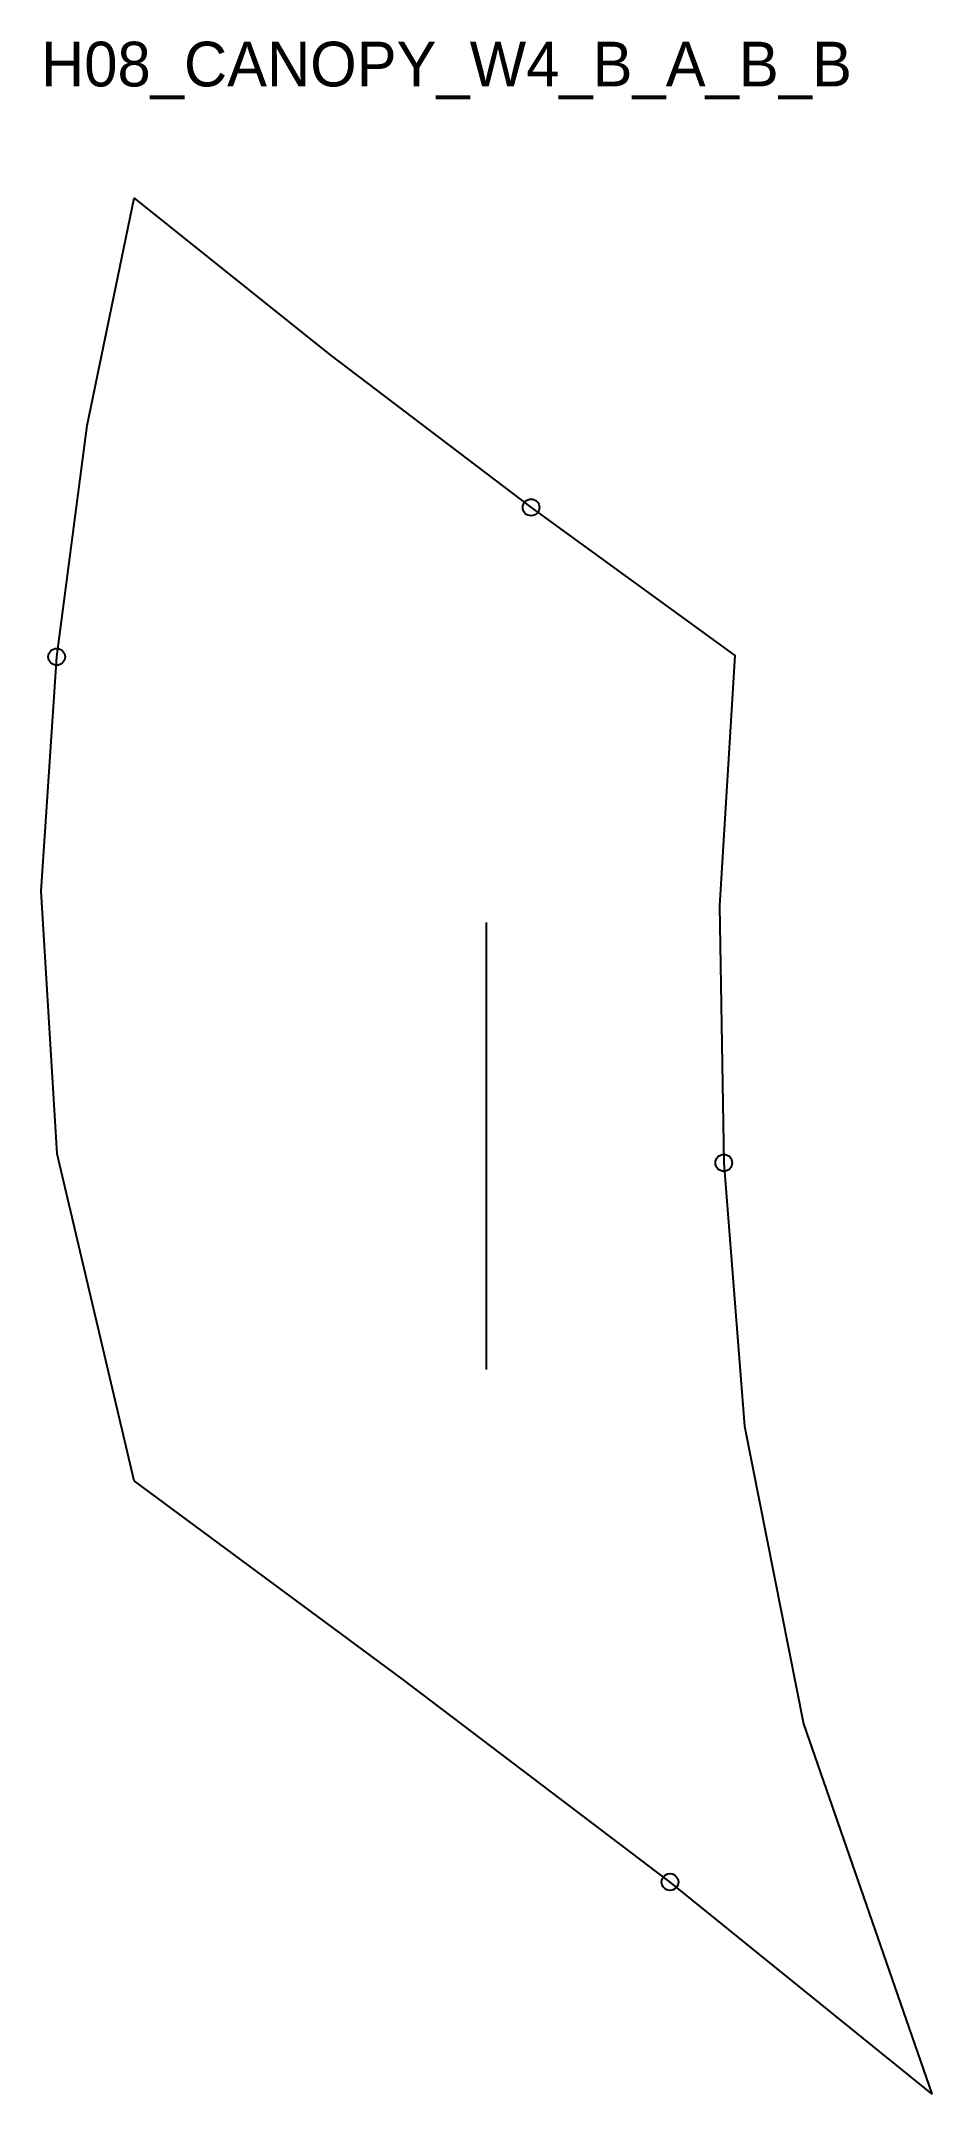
# Model space of a CAD drawing. Header units: millimetres. Extents: x -17 to 143, y -110 to 258.
import ezdxf

# ---------------------------------------------------------------- set-up
doc = ezdxf.new("R2010")
doc.units = ezdxf.units.MM
for name, color, linetype in [('CUT', 1, 'Continuous'), ('GRAIN', 3, 'Continuous'), ('ID', 7, 'Continuous'), ('NOTCH', 2, 'Continuous'), ('SEAM', 5, 'Continuous')]:
    doc.layers.add(name, color=color, linetype=linetype)

msp = doc.modelspace()

# ---------------------------------------------------------------- linework, layer by layer
at = {"layer": 'CUT'}
msp.add_lwpolyline([(0, 0), (-13.76, 58.52), (-16.66, 105.49), (-13.86, 147.44), (-8.4, 188.81), (0, 229.51), (35.15, 201.43), (71.02, 174.17), (107.49, 147.68), (104.71, 102.9), (105.5, 56.89), (109.21, 9.75), (119.75, -43.49), (142.75, -109.72), (95.88, -71.8), (48, -35.48), (0, 0)], close=True, dxfattribs=at)
at = {"layer": 'GRAIN'}
msp.add_line((63.05, 19.89), (63.05, 99.89), dxfattribs=at)
at = {"layer": 'NOTCH'}
for centre in [(71.02, 174.17), (-13.86, 147.44), (105.5, 56.89), (95.88, -71.8)]:
    msp.add_circle(centre, 1.5, dxfattribs=at)
at = {"layer": 'SEAM'}
msp.add_lwpolyline([(0, 0), (-13.76, 58.52), (-16.66, 105.49), (-13.86, 147.44), (-8.4, 188.81), (0, 229.51), (35.15, 201.43), (71.02, 174.17), (107.49, 147.68), (104.71, 102.9), (105.5, 56.89), (109.21, 9.75), (119.75, -43.49), (142.75, -109.72), (95.88, -71.8), (48, -35.48)], close=True, dxfattribs=at)

# ---------------------------------------------------------------- texts
at = {"layer": 'ID'}
msp.add_text('H08_CANOPY_W4_B_A_B_B', height=8, dxfattribs=at).set_placement((-16.66, 249.51))

doc.saveas('drawing.dxf')
